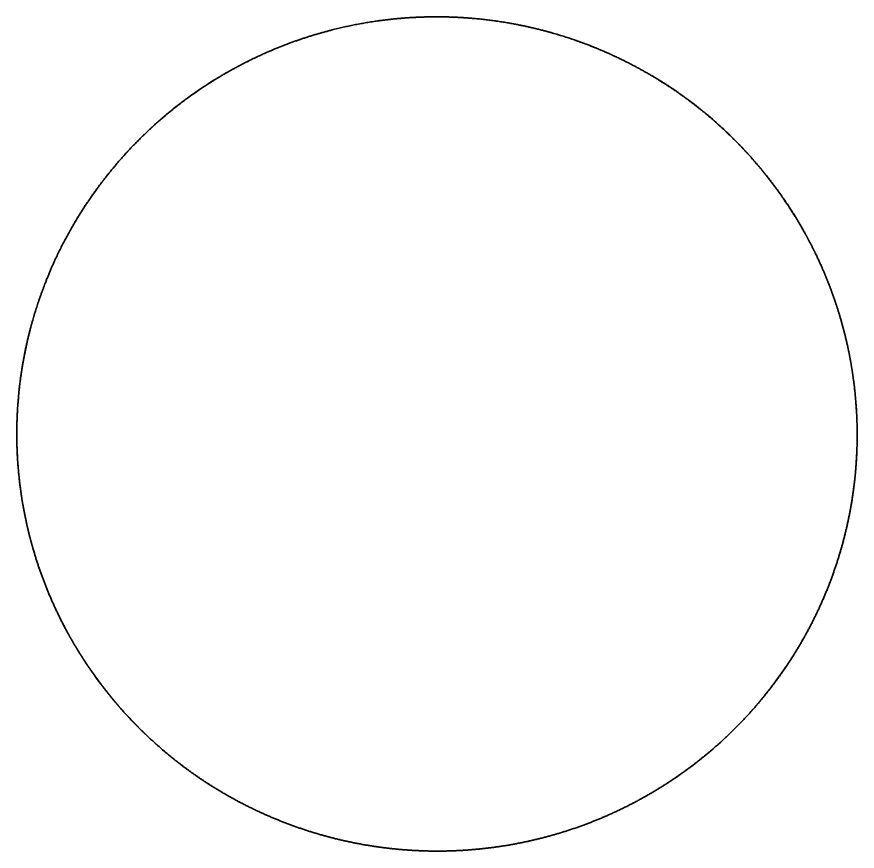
# Model space of a CAD drawing. Header units: millimetres. Extents: x 0 to 2809, y -1128 to 717.
# Drawn here: x 578.96 to 615.96, y -785.87 to -749.13 of the extents above; entities that cross this region are included whole.
import ezdxf

# ---------------------------------------------------------------- set-up
doc = ezdxf.new("R2010")
doc.units = ezdxf.units.MM
doc.layers.add('Blocks', color=7, linetype='Continuous')
doc.layers.add('Blocks$Inner', color=7, linetype='Continuous', lineweight=25, true_color=0x007f00)
doc.layers.add('Blocks$Outline', color=7, linetype='Continuous', lineweight=35, true_color=0xff3f3f)

# ---------------------------------------------------------------- blocks, each defined once
blk = doc.blocks.new('Balcony Lounge Bench w Arm Top')
at = {"layer": 'Blocks$Inner'}
for points, knots in [([(326.407, 633.024), (325.864, 633.024), (325.32, 633), (324.473, 632.924), (324.171, 632.889), (323.572, 632.805), (323.274, 632.756), (322.388, 632.587), (321.806, 632.445), (320.657, 632.106), (320.09, 631.908), (319.253, 631.569), (318.976, 631.449), (318.426, 631.193), (318.153, 631.058), (316.813, 630.353), (315.811, 629.692), (314.408, 628.557), (313.957, 628.154), (313.308, 627.513), (313.096, 627.294), (312.686, 626.847), (312.487, 626.62), (311.523, 625.46), (310.847, 624.464), (309.978, 622.868), (309.711, 622.316), (309.238, 621.198), (309.03, 620.631), (308.491, 618.905), (308.243, 617.723), (308.111, 616.508)], [188.078062, 188.078062, 188.078062, 188.078062, 190.478739, 190.478739, 191.803954, 191.803954, 193.12917, 193.12917, 195.7796, 195.7796, 198.430031, 198.430031, 199.755247, 199.755247, 201.080462, 201.080462, 206.381324, 206.381324, 209.031754, 209.031754, 210.35697, 210.35697, 211.682185, 211.682185, 216.983047, 216.983047, 219.633477, 219.633477, 222.283908, 222.283908, 227.58477, 227.58477, 227.58477, 227.58477]), ([(344.625, 612.54), (344.691, 613.148), (344.726, 613.757), (344.732, 614.368), (344.738, 614.977), (344.713, 615.586), (344.659, 616.193), (344.552, 617.402), (344.329, 618.589), (343.99, 619.753), (343.82, 620.336), (343.619, 620.917), (343.393, 621.48), (343.168, 622.041), (342.916, 622.59), (342.637, 623.126), (342.359, 623.661), (342.056, 624.18), (341.728, 624.685), (341.397, 625.193), (341.042, 625.684), (340.663, 626.157), (339.908, 627.1), (339.069, 627.96), (338.146, 628.736), (337.686, 629.123), (337.208, 629.486), (336.713, 629.826), (336.464, 629.997), (336.21, 630.162), (335.952, 630.32), (335.696, 630.478), (335.435, 630.63), (335.171, 630.775), (334.119, 631.352), (333.022, 631.821), (331.88, 632.181), (331.593, 632.271), (331.305, 632.355), (331.015, 632.43), (330.724, 632.507), (330.429, 632.576), (330.134, 632.638), (329.547, 632.761), (328.956, 632.854), (328.36, 632.919), (327.711, 632.989), (327.06, 633.024), (326.407, 633.024)], [156.933814, 156.933814, 156.933814, 156.933814, 158.765905, 158.765905, 158.765905, 160.594201, 160.594201, 160.594201, 164.231524, 164.231524, 164.231524, 166.063677, 166.063677, 166.063677, 167.881778, 167.881778, 167.881778, 169.695865, 169.695865, 169.695865, 171.52335, 171.52335, 171.52335, 175.16541, 175.16541, 175.16541, 176.98414, 176.98414, 176.98414, 177.900477, 177.900477, 177.900477, 178.813975, 178.813975, 178.813975, 182.446831, 182.446831, 182.446831, 183.358033, 183.358033, 183.358033, 184.274383, 184.274383, 184.274383, 186.095398, 186.095398, 186.095398, 188.078062, 188.078062, 188.078062, 188.078062]), ([(308.003, 614.484), (308.004, 613.304), (308.117, 612.138), (308.45, 610.408), (308.59, 609.834), (308.918, 608.712), (309.108, 608.162), (309.753, 606.544), (310.284, 605.506), (311.548, 603.525), (312.264, 602.61), (313.458, 601.347), (313.876, 600.944), (314.754, 600.176), (315.215, 599.81), (316.635, 598.789), (317.633, 598.206), (319.21, 597.475), (319.749, 597.256), (320.852, 596.867), (321.412, 596.7), (323.099, 596.282), (324.241, 596.111), (325.722, 596.032), (326.045, 596.024), (326.369, 596.024)], [100.757241, 100.757241, 100.757241, 100.757241, 104.267236, 104.267236, 106.022233, 106.022233, 107.777231, 107.777231, 111.287225, 111.287225, 114.79722, 114.79722, 116.552217, 116.552217, 118.307214, 118.307214, 121.817209, 121.817209, 123.572206, 123.572206, 125.327204, 125.327204, 128.837198, 128.837198, 129.80924, 129.80924, 129.80924, 129.80924]), ([(334.662, 598.02), (334.732, 598.056), (334.79, 598.086), (334.848, 598.117), (335.915, 598.677), (336.917, 599.336), (337.856, 600.095), (338.326, 600.475), (338.777, 600.878), (339.208, 601.303), (339.636, 601.725), (340.043, 602.168), (340.428, 602.63), (340.815, 603.094), (341.178, 603.575), (341.517, 604.075), (341.858, 604.576), (342.177, 605.1), (342.467, 605.633), (343.046, 606.697), (343.517, 607.808), (343.88, 608.965), (344.062, 609.546), (344.216, 610.136), (344.34, 610.732), (344.465, 611.33), (344.56, 611.933), (344.625, 612.54)], [138.509157, 138.509157, 138.509157, 138.509157, 138.707256, 138.707256, 138.707256, 142.347956, 142.347956, 142.347956, 144.174728, 144.174728, 144.174728, 145.988125, 145.988125, 145.988125, 147.805589, 147.805589, 147.805589, 149.637189, 149.637189, 149.637189, 153.27371, 153.27371, 153.27371, 155.101796, 155.101796, 155.101796, 156.933814, 156.933814, 156.933814, 156.933814]), ([(326.369, 596.024), (326.611, 596.024), (326.853, 596.029), (327.095, 596.038), (327.395, 596.05), (327.694, 596.07), (327.993, 596.096), (329.186, 596.203), (330.358, 596.426), (331.508, 596.764), (331.797, 596.849), (332.084, 596.941), (332.368, 597.04), (332.653, 597.14), (332.937, 597.246), (333.216, 597.36), (333.703, 597.557), (334.181, 597.775), (334.662, 598.02)], [129.80924, 129.80924, 129.80924, 129.80924, 130.544978, 130.544978, 130.544978, 131.456028, 131.456028, 131.456028, 135.088085, 135.088085, 135.088085, 136.001344, 136.001344, 136.001344, 136.917395, 136.917395, 136.917395, 138.509157, 138.509157, 138.509157, 138.509157])]:
    blk.add_open_spline(points, degree=3, knots=knots, dxfattribs=at)
blk.add_rational_spline([(308.111, 616.508), (308.038, 615.831), (308.002, 615.156), (308.003, 614.484)], [1, 0.999999999989, 0.999999999989, 1], degree=3, dxfattribs=at)
at = {"layer": 'Blocks$Outline'}
blk.add_rational_spline([(308.003, 614.484), (308.002, 615.156), (308.038, 615.831), (308.111, 616.508), (308.243, 617.723), (308.491, 618.905), (309.03, 620.631), (309.238, 621.198), (309.711, 622.316), (309.978, 622.868), (310.847, 624.464), (311.523, 625.46), (312.487, 626.62), (312.686, 626.847), (313.096, 627.294), (313.308, 627.513), (313.957, 628.154), (314.408, 628.557), (315.811, 629.692), (316.813, 630.353), (318.153, 631.058), (318.426, 631.193), (318.976, 631.449), (319.253, 631.569), (320.09, 631.908), (320.657, 632.106), (321.806, 632.445), (322.388, 632.587), (323.274, 632.756), (323.572, 632.805), (324.171, 632.889), (324.473, 632.924), (325.32, 633), (325.864, 633.024), (326.407, 633.024), (327.06, 633.024), (327.711, 632.989), (328.36, 632.919), (328.956, 632.854), (329.547, 632.761), (330.134, 632.638), (330.429, 632.576), (330.724, 632.507), (331.015, 632.43), (331.305, 632.355), (331.593, 632.271), (331.88, 632.181), (333.022, 631.821), (334.119, 631.352), (335.171, 630.775), (335.435, 630.63), (335.696, 630.478), (335.952, 630.32), (336.21, 630.162), (336.464, 629.997), (336.713, 629.826), (337.208, 629.486), (337.686, 629.123), (338.146, 628.736), (339.069, 627.96), (339.908, 627.1), (340.663, 626.157), (341.042, 625.684), (341.397, 625.193), (341.728, 624.685), (342.056, 624.18), (342.359, 623.661), (342.637, 623.126), (342.916, 622.59), (343.168, 622.041), (343.393, 621.48), (343.619, 620.917), (343.82, 620.336), (343.99, 619.753), (344.329, 618.589), (344.552, 617.402), (344.659, 616.193), (344.713, 615.586), (344.738, 614.977), (344.732, 614.368), (344.726, 613.757), (344.691, 613.148), (344.625, 612.54), (344.56, 611.933), (344.465, 611.33), (344.34, 610.732), (344.216, 610.136), (344.062, 609.546), (343.88, 608.965), (343.517, 607.808), (343.046, 606.697), (342.467, 605.633), (342.177, 605.1), (341.858, 604.576), (341.517, 604.075), (341.178, 603.575), (340.815, 603.094), (340.428, 602.63), (340.043, 602.168), (339.636, 601.725), (339.208, 601.303), (338.777, 600.878), (338.326, 600.475), (337.856, 600.095), (336.917, 599.336), (335.915, 598.677), (334.848, 598.117), (334.79, 598.086), (334.732, 598.056), (334.662, 598.02), (334.181, 597.775), (333.703, 597.557), (333.216, 597.36), (332.937, 597.246), (332.653, 597.14), (332.368, 597.04), (332.084, 596.941), (331.797, 596.849), (331.508, 596.764), (330.358, 596.426), (329.186, 596.203), (327.993, 596.096), (327.694, 596.07), (327.395, 596.05), (327.095, 596.038), (326.853, 596.029), (326.611, 596.024), (326.369, 596.024), (326.045, 596.024), (325.722, 596.032), (324.241, 596.111), (323.099, 596.282), (321.412, 596.7), (320.852, 596.867), (319.749, 597.256), (319.21, 597.475), (317.633, 598.206), (316.635, 598.789), (315.215, 599.81), (314.754, 600.176), (313.876, 600.944), (313.458, 601.347), (312.264, 602.61), (311.548, 603.525), (310.284, 605.506), (309.753, 606.544), (309.108, 608.162), (308.918, 608.712), (308.59, 609.834), (308.45, 610.408), (308.117, 612.138), (308.004, 613.304), (308.003, 614.484)], [1, 0.999999999989, 0.999999999989, 1, 1, 1, 1, 1, 1, 1, 1, 1, 1, 1, 1, 1, 1, 1, 1, 1, 1, 1, 1, 1, 1, 1, 1, 1, 1, 1, 1, 1, 1, 1, 1, 1, 1, 1, 1, 1, 1, 1, 1, 1, 1, 1, 1, 1, 1, 1, 1, 1, 1, 1, 1, 1, 1, 1, 1, 1, 1, 1, 1, 1, 1, 1, 1, 1, 1, 1, 1, 1, 1, 1, 1, 1, 1, 1, 1, 1, 1, 1, 1, 1, 1, 1, 1, 1, 1, 1, 1, 1, 1, 1, 1, 1, 1, 1, 1, 1, 1, 1, 1, 1, 1, 1, 1, 1, 1, 1, 1, 1, 1, 1, 1, 1, 1, 1, 1, 1, 1, 1, 1, 1, 1, 1, 1, 1, 1, 1, 1, 1, 1, 1, 1, 1, 1, 1, 1, 1, 1, 1, 1, 1, 1, 1, 1, 1, 1, 1, 1, 1, 1], degree=3, knots=[-230.538184, -230.538184, -230.538184, -230.538184, -227.58477, -227.58477, -227.58477, -222.283908, -222.283908, -219.633477, -219.633477, -216.983047, -216.983047, -211.682185, -211.682185, -210.35697, -210.35697, -209.031754, -209.031754, -206.381324, -206.381324, -201.080462, -201.080462, -199.755247, -199.755247, -198.430031, -198.430031, -195.7796, -195.7796, -193.12917, -193.12917, -191.803954, -191.803954, -190.478739, -190.478739, -188.078062, -188.078062, -188.078062, -186.095398, -186.095398, -186.095398, -184.274383, -184.274383, -184.274383, -183.358033, -183.358033, -183.358033, -182.446831, -182.446831, -182.446831, -178.813975, -178.813975, -178.813975, -177.900477, -177.900477, -177.900477, -176.98414, -176.98414, -176.98414, -175.16541, -175.16541, -175.16541, -171.52335, -171.52335, -171.52335, -169.695865, -169.695865, -169.695865, -167.881778, -167.881778, -167.881778, -166.063677, -166.063677, -166.063677, -164.231524, -164.231524, -164.231524, -160.594201, -160.594201, -160.594201, -158.765905, -158.765905, -158.765905, -156.933814, -156.933814, -156.933814, -155.101796, -155.101796, -155.101796, -153.27371, -153.27371, -153.27371, -149.637189, -149.637189, -149.637189, -147.805589, -147.805589, -147.805589, -145.988125, -145.988125, -145.988125, -144.174728, -144.174728, -144.174728, -142.347956, -142.347956, -142.347956, -138.707256, -138.707256, -138.707256, -138.509157, -138.509157, -138.509157, -136.917395, -136.917395, -136.917395, -136.001344, -136.001344, -136.001344, -135.088085, -135.088085, -135.088085, -131.456028, -131.456028, -131.456028, -130.544978, -130.544978, -130.544978, -129.80924, -129.80924, -129.80924, -128.837198, -128.837198, -125.327204, -125.327204, -123.572206, -123.572206, -121.817209, -121.817209, -118.307214, -118.307214, -116.552217, -116.552217, -114.79722, -114.79722, -111.287225, -111.287225, -107.777231, -107.777231, -106.022233, -106.022233, -104.267236, -104.267236, -100.757241, -100.757241, -100.757241, -100.757241], dxfattribs=at)

msp = doc.modelspace()

# ---------------------------------------------------------------- block references
at = {"layer": 'Blocks', "rotation": 270.0000000000016}
msp.add_blockref('Balcony Lounge Bench w Arm Top', (-17.069, -441.128), dxfattribs=at)

doc.saveas('drawing.dxf')
